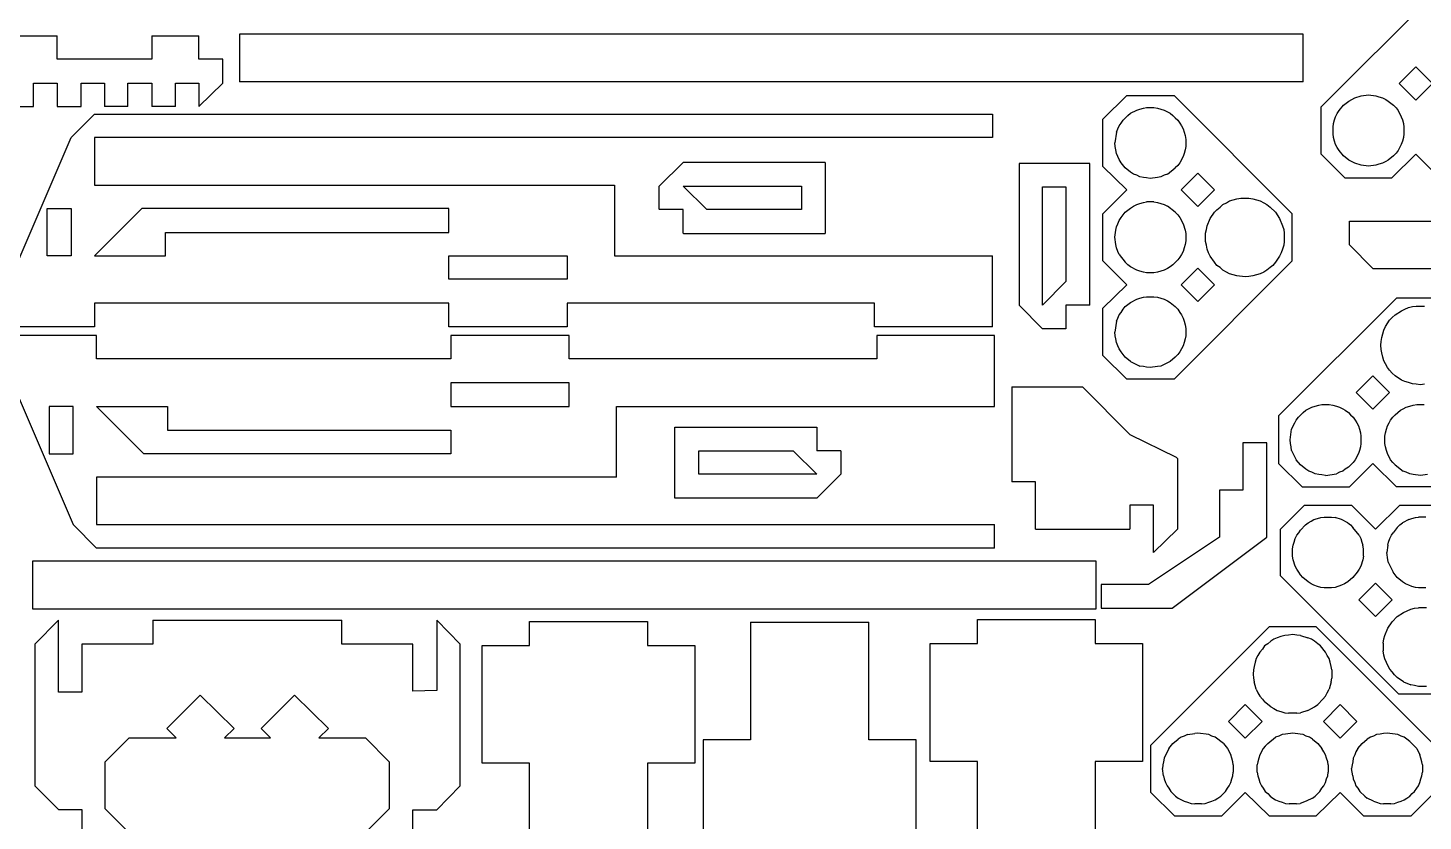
# Model space of a CAD drawing. Extents: x -4665 to 4665, y -2178 to 2178.
# Drawn here: x -3205 to -938, y -573 to 716 of the extents above; entities that cross this region are included whole.
import ezdxf

# ---------------------------------------------------------------- set-up
doc = ezdxf.new("R2010")
doc.units = 0
doc.header["$MEASUREMENT"] = 0
doc.layers.get('0').update_dxf_attribs({"linetype": 'CONTINUOUS'})

msp = doc.modelspace()

# ---------------------------------------------------------------- linework, layer by layer
for p, q in [((-911.9, 779.6), (-1104.1, 587.4)), ((-3310.9, 703), (-3157.6, 703)), ((-3157.6, 664.9), (-3157.6, 703)), ((-3003.5, 703), (-2927.3, 703)), ((-3003.5, 703), (-3003.5, 664.9)), ((-2927.3, 664.9), (-2927.3, 703)), ((-2861.3, 705.4), (-2861.3, 628.3)), ((-1133.3, 705.4), (-2861.3, 705.4)), ((-1133.3, 628.3), (-1133.3, 705.4)), ((-3003.5, 664.9), (-3157.6, 664.9)), ((-2888.4, 664.9), (-2927.3, 664.9)), ((-2888.4, 626), (-2888.4, 664.9)), ((-950, 652.6), (-977.1, 625.5)), ((-922.9, 625.5), (-950, 652.6)), ((-3195.7, 587.9), (-3195.7, 626)), ((-3195.7, 626), (-3157.6, 626)), ((-3157.6, 626), (-3157.6, 587.9)), ((-3118.7, 587.9), (-3118.7, 626)), ((-3118.7, 626), (-3080.6, 626)), ((-3080.6, 626), (-3080.6, 587.9)), ((-3042.5, 587.9), (-3042.5, 626)), ((-3042.5, 626), (-3003.5, 626)), ((-3003.5, 626), (-3003.5, 587.9)), ((-2965.4, 587.9), (-2965.4, 626)), ((-2965.4, 626), (-2927.3, 626)), ((-2927.3, 626), (-2927.3, 587.9)), ((-2927.3, 587.9), (-2888.4, 626)), ((-1133.3, 628.3), (-2861.3, 628.3)), ((-977.1, 625.5), (-950, 598.4)), ((-950, 598.4), (-922.9, 625.5)), ((-1458.6, 567.6), (-1419.6, 605.7)), ((-1419.6, 605.7), (-1342.6, 605.7)), ((-1342.6, 605.7), (-1151.2, 413.6)), ((-1074.5, 581.5), (-1067.7, 589.9)), ((-1067.7, 589.9), (-1059.2, 596.7)), ((-1059.2, 596.7), (-1049.1, 601.8)), ((-1049.1, 601.8), (-1038.9, 605.2)), ((-1038.9, 605.2), (-1027.1, 606.9)), ((-1027.1, 606.9), (-1015.2, 605.2)), ((-1015.2, 605.2), (-1010.1, 603.5)), ((-1010.1, 603.5), (-1004.2, 601.8)), ((-1004.2, 601.8), (-999.1, 599.2)), ((-999.1, 599.2), (-994.9, 596.7)), ((-994.9, 596.7), (-986.4, 589.9)), ((-986.4, 589.9), (-982.2, 585.7)), ((-3272.8, 587.9), (-3195.7, 587.9)), ((-3157.6, 587.9), (-3118.7, 587.9)), ((-3134.9, 537.5), (-3096.8, 575.6)), ((-3096.8, 575.6), (-1638, 575.6)), ((-3042.5, 587.9), (-3080.6, 587.9)), ((-2965.4, 587.9), (-3003.5, 587.9)), ((-1638, 575.6), (-1638, 537.5)), ((-1458.6, 490.6), (-1458.6, 567.6)), ((-1425.6, 566), (-1417.9, 573.6)), ((-1417.9, 573.6), (-1413.7, 577)), ((-1413.7, 577), (-1403.6, 582)), ((-1403.6, 582), (-1398.5, 583.7)), ((-1398.5, 583.7), (-1392.5, 585.4)), ((-1392.5, 585.4), (-1387.5, 586.3)), ((-1387.5, 586.3), (-1375.6, 586.3)), ((-1375.6, 586.3), (-1369.7, 585.4)), ((-1369.7, 585.4), (-1364.6, 583.7)), ((-1364.6, 583.7), (-1358.7, 582)), ((-1358.7, 582), (-1353.6, 579.5)), ((-1353.6, 579.5), (-1349.4, 577)), ((-1349.4, 577), (-1345.1, 573.6)), ((-1345.1, 573.6), (-1340.9, 569.3)), ((-1340.9, 569.3), (-1336.7, 566)), ((-1104.1, 510.3), (-1104.1, 587.4)), ((-1082.1, 566.2), (-1080.4, 571.3)), ((-1080.4, 571.3), (-1077.9, 576.4)), ((-1077.9, 576.4), (-1074.5, 581.5)), ((-982.2, 585.7), (-978.8, 581.5)), ((-978.8, 581.5), (-973.7, 571.3)), ((-973.7, 571.3), (-972, 566.2)), ((-1436.6, 546.5), (-1439.1, 528.7)), ((-1436.6, 546.5), (-1434, 551.6)), ((-1434, 551.6), (-1432.3, 556.6)), ((-1432.3, 556.6), (-1429, 560.9)), ((-1429, 560.9), (-1425.6, 566)), ((-1336.7, 566), (-1333.3, 560.9)), ((-1333.3, 560.9), (-1330.7, 556.6)), ((-1330.7, 556.6), (-1328.2, 551.6)), ((-1328.2, 551.6), (-1326.5, 546.5)), ((-1326.5, 546.5), (-1324.8, 540.6)), ((-1084.6, 554.4), (-1083.8, 560.3)), ((-1084.6, 543.4), (-1084.6, 554.4)), ((-1083.8, 560.3), (-1082.1, 566.2)), ((-972, 566.2), (-970.3, 560.3)), ((-970.3, 560.3), (-969.5, 554.4)), ((-969.5, 554.4), (-969.5, 543.4)), ((-3250, 268.2), (-3134.9, 537.5)), ((-3096.8, 537.5), (-3096.8, 460.4)), ((-1638, 537.5), (-3096.8, 537.5)), ((-1438.3, 522.8), (-1439.1, 528.7)), ((-1437.4, 517.7), (-1438.3, 522.8)), ((-1324.8, 540.6), (-1324, 534.6)), ((-1324, 522.8), (-1324.8, 517.7)), ((-1324, 534.6), (-1324, 522.8)), ((-1083.8, 537.4), (-1084.6, 543.4)), ((-1082.1, 531.5), (-1083.8, 537.4)), ((-1080.4, 526.4), (-1082.1, 531.5)), ((-1077.9, 521.3), (-1080.4, 526.4)), ((-1074.5, 516.3), (-1077.9, 521.3)), ((-973.7, 526.4), (-978.8, 516.3)), ((-972, 531.5), (-973.7, 526.4)), ((-970.3, 537.4), (-972, 531.5)), ((-969.5, 543.4), (-970.3, 537.4)), ((-1436.6, 511.8), (-1437.4, 517.7)), ((-1434, 506.7), (-1436.6, 511.8)), ((-1432.3, 501.6), (-1434, 506.7)), ((-1429, 496.5), (-1432.3, 501.6)), ((-1328.2, 506.7), (-1333.3, 496.5)), ((-1326.5, 511.8), (-1328.2, 506.7)), ((-1324.8, 517.7), (-1326.5, 511.8)), ((-1065.2, 472.2), (-1104.1, 510.3)), ((-1067.7, 507.8), (-1074.5, 516.3)), ((-1059.2, 501), (-1067.7, 507.8)), ((-1049.1, 495.9), (-1059.2, 501)), ((-994.9, 501), (-999.1, 498.5)), ((-986.4, 507.8), (-994.9, 501)), ((-950, 510.3), (-989, 472.2)), ((-982.2, 512), (-986.4, 507.8)), ((-978.8, 516.3), (-982.2, 512)), ((-911.9, 472.2), (-950, 510.3)), ((-2179.2, 458.7), (-2140.2, 496.8)), ((-1909.9, 496.8), (-2140.2, 496.8)), ((-1909.9, 496.8), (-1909.9, 381.7)), ((-1479.6, 495.3), (-1594.8, 495.3)), ((-1594.8, 495.3), (-1594.8, 265)), ((-1479.6, 265), (-1479.6, 495.3)), ((-1419.6, 452.5), (-1458.6, 490.6)), ((-1422.2, 488.1), (-1429, 496.5)), ((-1413.7, 481.3), (-1422.2, 488.1)), ((-1408.6, 477.9), (-1413.7, 481.3)), ((-1403.6, 476.2), (-1408.6, 477.9)), ((-1398.5, 473.7), (-1403.6, 476.2)), ((-1358.7, 476.2), (-1364.6, 473.7)), ((-1353.6, 477.9), (-1358.7, 476.2)), ((-1353.6, 477.9), (-1340.9, 488.1)), ((-1336.7, 492.3), (-1340.9, 488.1)), ((-1333.3, 496.5), (-1336.7, 492.3)), ((-1304.5, 479.6), (-1331.6, 452.5)), ((-1277.4, 452.5), (-1304.5, 479.6)), ((-1038.9, 492.6), (-1049.1, 495.9)), ((-1027.1, 490.9), (-1038.9, 492.6)), ((-1015.2, 492.6), (-1027.1, 490.9)), ((-1010.1, 494.3), (-1015.2, 492.6)), ((-1004.2, 495.9), (-1010.1, 494.3)), ((-999.1, 498.5), (-1004.2, 495.9)), ((-3096.8, 460.4), (-2251.8, 460.4)), ((-2251.8, 460.4), (-2251.8, 345.3)), ((-2179.2, 421), (-2179.2, 458.7)), ((-2102.1, 420.6), (-2140.2, 458.7)), ((-2140.2, 458.7), (-1948, 458.7)), ((-1948, 458.7), (-1948, 420.6)), ((-1556.7, 265), (-1556.7, 457.2)), ((-1556.7, 457.2), (-1518.6, 457.2)), ((-1518.6, 457.2), (-1518.6, 303.9)), ((-1392.5, 472.8), (-1398.5, 473.7)), ((-1387.5, 472), (-1392.5, 472.8)), ((-1381.5, 471.1), (-1387.5, 472)), ((-1369.7, 472.8), (-1381.5, 471.1)), ((-1364.6, 473.7), (-1369.7, 472.8)), ((-1065.2, 472.2), (-989, 472.2)), ((-1458.6, 413.6), (-1419.6, 452.5)), ((-1398.5, 430.5), (-1392.5, 432.2)), ((-1392.5, 432.2), (-1387.5, 433)), ((-1375.6, 433), (-1387.5, 433)), ((-1375.6, 433), (-1369.7, 432.2)), ((-1369.7, 432.2), (-1364.6, 430.5)), ((-1331.6, 452.5), (-1304.5, 425.4)), ((-1304.5, 425.4), (-1277.4, 452.5)), ((-1263.9, 428.8), (-1257.9, 431.3)), ((-1257.9, 431.3), (-1252.8, 434.7)), ((-1252.8, 434.7), (-1241, 438.1)), ((-1241, 438.1), (-1234.2, 439)), ((-1234.2, 439), (-1221.5, 439)), ((-1221.5, 439), (-1214.7, 438.1)), ((-1214.7, 438.1), (-1202.9, 434.7)), ((-1202.9, 434.7), (-1197, 431.3)), ((-1197, 431.3), (-1191.9, 428.8)), ((-3173.8, 345.3), (-3173.8, 422.3)), ((-3173.8, 422.3), (-3134.9, 422.3)), ((-3134.9, 422.3), (-3134.9, 345.3)), ((-3019.7, 422.3), (-3096.8, 345.3)), ((-2521, 422.3), (-3019.7, 422.3)), ((-2521, 383.4), (-2521, 422.3)), ((-2179.2, 421), (-2178.8, 420.6)), ((-2140.2, 420.6), (-2178.8, 420.6)), ((-2140.2, 382.2), (-2140.2, 420.6)), ((-1948, 420.6), (-2102.1, 420.6)), ((-1458.6, 337.4), (-1458.6, 413.6)), ((-1429, 407.6), (-1422.2, 416.1)), ((-1422.2, 416.1), (-1413.7, 422.9)), ((-1413.7, 422.9), (-1408.6, 426.3)), ((-1408.6, 426.3), (-1403.6, 428.8)), ((-1403.6, 428.8), (-1398.5, 430.5)), ((-1364.6, 430.5), (-1358.7, 428.8)), ((-1358.7, 428.8), (-1353.6, 426.3)), ((-1340.9, 416.1), (-1353.6, 426.3)), ((-1340.9, 416.1), (-1336.7, 411.9)), ((-1336.7, 411.9), (-1333.3, 407.6)), ((-1284.2, 405.9), (-1277.4, 416.1)), ((-1277.4, 416.1), (-1273.2, 420.3)), ((-1273.2, 420.3), (-1268.1, 424.6)), ((-1268.1, 424.6), (-1263.9, 428.8)), ((-1191.9, 428.8), (-1186.8, 424.6)), ((-1186.8, 424.6), (-1178.3, 416.1)), ((-1178.3, 416.1), (-1171.6, 405.9)), ((-1151.2, 337.4), (-1151.2, 413.6)), ((-1439.1, 375.5), (-1437.4, 387.3)), ((-1437.4, 387.3), (-1436.6, 392.4)), ((-1436.6, 392.4), (-1434, 397.5)), ((-1434, 397.5), (-1432.3, 402.5)), ((-1432.3, 402.5), (-1429, 407.6)), ((-1333.3, 407.6), (-1328.2, 397.5)), ((-1328.2, 397.5), (-1324.8, 387.3)), ((-1324.8, 387.3), (-1324, 381.4)), ((-1291.8, 382.2), (-1290.1, 388.2)), ((-1290.1, 388.2), (-1289.3, 394.1)), ((-1289.3, 394.1), (-1284.2, 405.9)), ((-1171.6, 405.9), (-1166.5, 394.1)), ((-1166.5, 394.1), (-1164.8, 388.2)), ((-1164.8, 388.2), (-1163.9, 382.2)), ((-1057.9, 401.5), (-904.6, 401.5)), ((-1057.9, 363.4), (-1057.9, 401.5)), ((-2981.6, 383.4), (-2521, 383.4)), ((-2981.6, 345.3), (-2981.6, 383.4)), ((-2140.2, 382.2), (-2139.7, 381.7)), ((-2139.7, 381.7), (-1909.9, 381.7)), ((-1437.4, 363.6), (-1439.1, 375.5)), ((-1436.6, 358.5), (-1437.4, 363.6)), ((-1324.8, 363.6), (-1326.5, 358.5)), ((-1324, 369.5), (-1324.8, 363.6)), ((-1324, 381.4), (-1324, 369.5)), ((-1291.8, 368.7), (-1291.8, 382.2)), ((-1290.1, 362.8), (-1291.8, 368.7)), ((-1289.3, 356), (-1290.1, 362.8)), ((-1164.8, 362.8), (-1166.5, 356)), ((-1163.9, 368.7), (-1164.8, 362.8)), ((-1163.9, 382.2), (-1163.9, 368.7)), ((-1019.8, 324.5), (-1057.9, 363.4)), ((-3134.9, 345.3), (-3173.8, 345.3)), ((-3096.8, 345.3), (-2981.6, 345.3)), ((-2521, 345.3), (-2328.8, 345.3)), ((-2521, 307.2), (-2521, 345.3)), ((-2328.8, 345.3), (-2328.8, 307.2)), ((-2251.8, 345.3), (-1638, 345.3)), ((-1638, 230.1), (-1638, 345.3)), ((-1434, 352.6), (-1436.6, 358.5)), ((-1432.3, 347.5), (-1434, 352.6)), ((-1432.3, 347.5), (-1422.2, 334.8)), ((-1333.3, 343.3), (-1336.7, 339)), ((-1330.7, 347.5), (-1333.3, 343.3)), ((-1328.2, 352.6), (-1330.7, 347.5)), ((-1326.5, 358.5), (-1328.2, 352.6)), ((-1286.7, 350.1), (-1289.3, 356)), ((-1284.2, 345), (-1286.7, 350.1)), ((-1277.4, 334.8), (-1284.2, 345)), ((-1171.6, 345), (-1178.3, 334.8)), ((-1169, 350.1), (-1171.6, 345)), ((-1166.5, 356), (-1169, 350.1)), ((-1419.6, 298.4), (-1458.6, 337.4)), ((-1417.9, 330.6), (-1422.2, 334.8)), ((-1413.7, 327.2), (-1417.9, 330.6)), ((-1403.6, 322.1), (-1413.7, 327.2)), ((-1398.5, 320.4), (-1403.6, 322.1)), ((-1392.5, 318.7), (-1398.5, 320.4)), ((-1387.5, 317.9), (-1392.5, 318.7)), ((-1375.6, 317.9), (-1387.5, 317.9)), ((-1369.7, 318.7), (-1375.6, 317.9)), ((-1364.6, 320.4), (-1369.7, 318.7)), ((-1358.7, 322.1), (-1364.6, 320.4)), ((-1353.6, 324.7), (-1358.7, 322.1)), ((-1349.4, 327.2), (-1353.6, 324.7)), ((-1345.1, 330.6), (-1349.4, 327.2)), ((-1336.7, 339), (-1345.1, 330.6)), ((-1151.2, 337.4), (-1342.6, 145.2)), ((-1304.5, 325.5), (-1331.6, 298.4)), ((-1277.4, 298.4), (-1304.5, 325.5)), ((-1273.2, 329.7), (-1277.4, 334.8)), ((-1268.1, 326.3), (-1273.2, 329.7)), ((-1263.9, 322.1), (-1268.1, 326.3)), ((-1257.9, 318.7), (-1263.9, 322.1)), ((-1252.8, 316.2), (-1257.9, 318.7)), ((-1197, 318.7), (-1202.9, 316.2)), ((-1191.9, 322.1), (-1197, 318.7)), ((-1186.8, 326.3), (-1191.9, 322.1)), ((-1182.6, 329.7), (-1186.8, 326.3)), ((-1178.3, 334.8), (-1182.6, 329.7)), ((-1019.8, 324.5), (-904.6, 324.5)), ((-2328.8, 307.2), (-2521, 307.2)), ((-1518.6, 303.9), (-1556.7, 265)), ((-1458.6, 260.3), (-1419.6, 298.4)), ((-1331.6, 298.4), (-1304.5, 271.3)), ((-1304.5, 271.3), (-1277.4, 298.4)), ((-1241, 312.8), (-1252.8, 316.2)), ((-1227.4, 311.1), (-1241, 312.8)), ((-1221.5, 312), (-1227.4, 311.1)), ((-1214.7, 312.8), (-1221.5, 312)), ((-1202.9, 316.2), (-1214.7, 312.8)), ((-1413.7, 269.6), (-1403.6, 274.7)), ((-1403.6, 274.7), (-1398.5, 276.4)), ((-1398.5, 276.4), (-1392.5, 278.1)), ((-1392.5, 278.1), (-1387.5, 278.9)), ((-1387.5, 278.9), (-1375.6, 278.9)), ((-1375.6, 278.9), (-1369.7, 278.1)), ((-1369.7, 278.1), (-1364.6, 276.4)), ((-1364.6, 276.4), (-1358.7, 274.7)), ((-1358.7, 274.7), (-1353.6, 272.2)), ((-1353.6, 272.2), (-1349.4, 269.6)), ((-1173, 85.1), (-981.7, 276.4)), ((-904.6, 276.4), (-981.7, 276.4)), ((-3096.8, 268.2), (-3096.8, 230.1)), ((-2521, 268.2), (-3096.8, 268.2)), ((-2521, 230.1), (-2521, 268.2)), ((-2328.8, 268.2), (-2328.8, 230.1)), ((-1829.3, 268.2), (-2328.8, 268.2)), ((-1829.3, 230.1), (-1829.3, 268.2)), ((-1556.7, 226.9), (-1594.8, 265)), ((-1479.6, 265), (-1518.6, 265)), ((-1518.6, 265), (-1518.6, 226.9)), ((-1458.6, 183.3), (-1458.6, 260.3)), ((-1432.3, 249.3), (-1429, 253.5)), ((-1429, 253.5), (-1425.6, 258.6)), ((-1425.6, 258.6), (-1422.2, 262.8)), ((-1422.2, 262.8), (-1413.7, 269.6)), ((-1349.4, 269.6), (-1340.9, 262.8)), ((-1340.9, 262.8), (-1336.7, 258.6)), ((-1336.7, 258.6), (-1333.3, 253.5)), ((-1333.3, 253.5), (-1330.7, 249.3)), ((-983.4, 249.3), (-973.2, 256.1)), ((-973.2, 256.1), (-968.1, 258.6)), ((-968.1, 258.6), (-962.2, 261.2)), ((-962.2, 261.2), (-955.4, 262.9)), ((-955.4, 262.9), (-949.5, 263.7)), ((-949.5, 263.7), (-936, 263.7)), ((-3096.8, 230.1), (-3250, 230.1)), ((-2328.8, 230.1), (-2521, 230.1)), ((-1638, 230.1), (-1829.3, 230.1)), ((-1518.6, 226.9), (-1556.7, 226.9)), ((-1436.6, 239.1), (-1439.1, 221.4)), ((-1436.6, 239.1), (-1434, 244.2)), ((-1434, 244.2), (-1432.3, 249.3)), ((-1330.7, 249.3), (-1328.2, 244.2)), ((-1328.2, 244.2), (-1326.5, 239.1)), ((-1326.5, 239.1), (-1324.8, 233.2)), ((-1324.8, 233.2), (-1324, 227.3)), ((-1324, 227.3), (-1324, 215.4)), ((-1002, 224.8), (-999.5, 230.7)), ((-999.5, 230.7), (-992.7, 240.9)), ((-992.7, 240.9), (-988.5, 245.1)), ((-988.5, 245.1), (-983.4, 249.3)), ((-3093.5, 216), (-3246.8, 216)), ((-3093.5, 177.9), (-3093.5, 216)), ((-2517.8, 216), (-2517.8, 177.9)), ((-2325.6, 216), (-2517.8, 216)), ((-2325.6, 177.9), (-2325.6, 216)), ((-1826, 216), (-1826, 177.9)), ((-1634.7, 216), (-1826, 216)), ((-1634.7, 100.8), (-1634.7, 216)), ((-1438.3, 215.4), (-1439.1, 221.4)), ((-1437.4, 210.4), (-1438.3, 215.4)), ((-1436.6, 204.4), (-1437.4, 210.4)), ((-1434, 199.3), (-1436.6, 204.4)), ((-1326.5, 204.4), (-1328.2, 199.3)), ((-1324.8, 210.4), (-1326.5, 204.4)), ((-1324, 215.4), (-1324.8, 210.4)), ((-1007.1, 200.2), (-1006.2, 206.1)), ((-1006.2, 206.1), (-1005.4, 212.9)), ((-1005.4, 212.9), (-1002, 224.8)), ((-1419.6, 145.2), (-1458.6, 183.3)), ((-1432.3, 194.3), (-1434, 199.3)), ((-1429, 189.2), (-1432.3, 194.3)), ((-1422.2, 180.7), (-1429, 189.2)), ((-1336.7, 185), (-1340.9, 180.7)), ((-1333.3, 189.2), (-1336.7, 185)), ((-1328.2, 199.3), (-1333.3, 189.2)), ((-1006.2, 193.4), (-1007.1, 200.2)), ((-1005.4, 187.5), (-1006.2, 193.4)), ((-1003.7, 180.7), (-1005.4, 187.5)), ((-3246.8, 177.9), (-3131.6, -91.4)), ((-2517.8, 177.9), (-3093.5, 177.9)), ((-1826, 177.9), (-2325.6, 177.9)), ((-1413.7, 173.9), (-1422.2, 180.7)), ((-1413.7, 173.9), (-1398.5, 166.3)), ((-1392.5, 165.5), (-1398.5, 166.3)), ((-1387.5, 164.6), (-1392.5, 165.5)), ((-1381.5, 163.8), (-1387.5, 164.6)), ((-1369.7, 165.5), (-1381.5, 163.8)), ((-1364.6, 166.3), (-1369.7, 165.5)), ((-1358.7, 168.9), (-1364.6, 166.3)), ((-1353.6, 171.4), (-1358.7, 168.9)), ((-1349.4, 173.9), (-1353.6, 171.4)), ((-1340.9, 180.7), (-1349.4, 173.9)), ((-1002, 174.8), (-1003.7, 180.7)), ((-999.5, 169.7), (-1002, 174.8)), ((-996.1, 163.8), (-999.5, 169.7)), ((-992.7, 159.6), (-996.1, 163.8)), ((-988.5, 154.5), (-992.7, 159.6)), ((-2325.6, 138.9), (-2517.8, 138.9)), ((-2517.8, 138.9), (-2517.8, 100.8)), ((-2325.6, 100.8), (-2325.6, 138.9)), ((-1342.6, 145.2), (-1419.6, 145.2)), ((-1019.8, 150.3), (-1046.9, 123.2)), ((-992.7, 123.2), (-1019.8, 150.3)), ((-983.4, 150.3), (-988.5, 154.5)), ((-973.2, 143.5), (-983.4, 150.3)), ((-968.1, 141), (-973.2, 143.5)), ((-962.2, 139.3), (-968.1, 141)), ((-955.4, 137.6), (-962.2, 139.3)), ((-949.5, 136.7), (-955.4, 137.6)), ((-942.7, 135.9), (-949.5, 136.7)), ((-936, 136.7), (-942.7, 135.9)), ((-1606.7, 132.3), (-1491.6, 132.3)), ((-1606.7, 132.3), (-1606.7, -21.8)), ((-1491.6, 132.3), (-1414.6, 55.3)), ((-1046.9, 123.2), (-1019.8, 96.1)), ((-1019.8, 96.1), (-992.7, 123.2)), ((-3131.6, 100.8), (-3170.6, 100.8)), ((-3170.6, 100.8), (-3170.6, 23.8)), ((-3131.6, 23.8), (-3131.6, 100.8)), ((-3016.5, 23.8), (-3093.5, 100.8)), ((-3093.5, 100.8), (-2978.4, 100.8)), ((-2978.4, 100.8), (-2978.4, 61.9)), ((-2517.8, 100.8), (-2325.6, 100.8)), ((-2248.5, -14.3), (-2248.5, 100.8)), ((-2248.5, 100.8), (-1634.7, 100.8)), ((-1140.9, 83.4), (-1133.2, 91)), ((-1133.2, 91), (-1129, 94.4)), ((-1129, 94.4), (-1118.9, 99.5)), ((-1118.9, 99.5), (-1113.8, 101.2)), ((-1113.8, 101.2), (-1107.8, 102.9)), ((-1107.8, 102.9), (-1102.8, 103.7)), ((-1102.8, 103.7), (-1090.9, 103.7)), ((-1090.9, 103.7), (-1085, 102.9)), ((-1085, 102.9), (-1079.1, 101.2)), ((-1079.1, 101.2), (-1074, 99.5)), ((-1074, 99.5), (-1068.9, 96.9)), ((-1068.9, 96.9), (-1064.7, 94.4)), ((-1064.7, 94.4), (-1059.6, 91)), ((-1059.6, 91), (-1056.2, 86.8)), ((-983.4, 86.8), (-979.2, 91)), ((-979.2, 91), (-974.9, 94.4)), ((-974.9, 94.4), (-970.7, 96.9)), ((-970.7, 96.9), (-965.6, 99.5)), ((-965.6, 99.5), (-959.7, 101.2)), ((-959.7, 101.2), (-954.6, 102.9)), ((-954.6, 102.9), (-948.7, 103.7)), ((-948.7, 103.7), (-936.8, 103.7)), ((-1173, 85.1), (-1173, 8)), ((-1151.9, 63.9), (-1146.8, 74.1)), ((-1146.8, 74.1), (-1144.3, 78.3)), ((-1144.3, 78.3), (-1140.9, 83.4)), ((-1056.2, 86.8), (-1052, 83.4)), ((-1052, 83.4), (-1048.6, 78.3)), ((-1048.6, 78.3), (-1046, 74.1)), ((-1046, 74.1), (-1043.5, 69)), ((-1043.5, 69), (-1041.8, 63.9)), ((-997.8, 63.9), (-996.1, 69)), ((-996.1, 69), (-993.5, 74.1)), ((-993.5, 74.1), (-991, 78.3)), ((-991, 78.3), (-987.6, 83.4)), ((-987.6, 83.4), (-983.4, 86.8)), ((-2978.4, 61.9), (-2517.8, 61.9)), ((-2517.8, 61.9), (-2517.8, 23.8)), ((-2153.7, -48.5), (-2153.7, 66.7)), ((-2153.7, 66.7), (-1923.4, 66.7)), ((-1923.4, 66.7), (-1923.4, 28.6)), ((-1414.6, 55.3), (-1339.2, 18)), ((-1154.4, 46.1), (-1151.9, 63.9)), ((-1153.6, 40.2), (-1154.4, 46.1)), ((-1041.8, 63.9), (-1040.1, 58)), ((-1040.1, 58), (-1039.3, 52.1)), ((-1039.3, 52.1), (-1039.3, 40.2)), ((-1000.3, 52.1), (-999.5, 58)), ((-1000.3, 40.2), (-1000.3, 52.1)), ((-999.5, 58), (-997.8, 63.9)), ((-3170.6, 23.8), (-3131.6, 23.8)), ((-2517.8, 23.8), (-3016.5, 23.8)), ((-2114.8, -9.5), (-2114.8, 28.6)), ((-2114.8, 28.6), (-1961.5, 28.6)), ((-1961.5, 28.6), (-1923.4, -9.5)), ((-1884.5, 28.6), (-1923.4, 28.6)), ((-1884.5, 28.6), (-1884.5, -9.5)), ((-1192.1, 41.5), (-1231.1, 41.5)), ((-1231.1, 41.5), (-1231.1, -35.6)), ((-1192.1, -111.8), (-1192.1, 41.5)), ((-1152.7, 35.1), (-1153.6, 40.2)), ((-1151.9, 29.2), (-1152.7, 35.1)), ((-1151.9, 29.2), (-1144.3, 14)), ((-1043.5, 24.1), (-1048.6, 14)), ((-1041.8, 29.2), (-1043.5, 24.1)), ((-1040.1, 35.1), (-1041.8, 29.2)), ((-1039.3, 40.2), (-1040.1, 35.1)), ((-999.5, 35.1), (-1000.3, 40.2)), ((-997.8, 29.2), (-999.5, 35.1)), ((-996.1, 24.1), (-997.8, 29.2)), ((-991, 14), (-996.1, 24.1)), ((-1337.5, 16.3), (-1339.2, 18)), ((-1337.5, 16.3), (-1337.5, -98.8)), ((-1134.9, -30.1), (-1173, 8)), ((-1137.5, 5.5), (-1144.3, 14)), ((-1129, -1.3), (-1137.5, 5.5)), ((-1059.6, 2.1), (-1064.7, -1.3)), ((-1052, 9.7), (-1059.6, 2.1)), ((-1019.8, 8), (-1057.9, -30.1)), ((-1048.6, 14), (-1052, 9.7)), ((-981.7, -30.1), (-1019.8, 8)), ((-987.6, 9.7), (-991, 14)), ((-983.4, 5.5), (-987.6, 9.7)), ((-983.4, 5.5), (-970.7, -4.7)), ((-3093.5, -14.3), (-3093.5, -91.4)), ((-2248.5, -14.3), (-3093.5, -14.3)), ((-1923.4, -9.5), (-2114.8, -9.5)), ((-1884.5, -9.5), (-1923.4, -48.5)), ((-1567.8, -21.8), (-1606.7, -21.8)), ((-1567.8, -98.8), (-1567.8, -21.8)), ((-1123.9, -4.7), (-1129, -1.3)), ((-1118.9, -6.4), (-1123.9, -4.7)), ((-1113.8, -8.9), (-1118.9, -6.4)), ((-1107.8, -9.8), (-1113.8, -8.9)), ((-1102.8, -10.6), (-1107.8, -9.8)), ((-1096.8, -11.4), (-1102.8, -10.6)), ((-1096.8, -11.4), (-1079.1, -8.9)), ((-1074, -6.4), (-1079.1, -8.9)), ((-1068.9, -4.7), (-1074, -6.4)), ((-1064.7, -1.3), (-1068.9, -4.7)), ((-965.6, -6.4), (-970.7, -4.7)), ((-959.7, -8.9), (-965.6, -6.4)), ((-954.6, -9.8), (-959.7, -8.9)), ((-942.7, -11.4), (-954.6, -9.8)), ((-930.9, -9.8), (-942.7, -11.4)), ((-1231.1, -35.6), (-1269.2, -35.6)), ((-1269.2, -35.6), (-1269.2, -111.8)), ((-1134.9, -30.1), (-1057.9, -30.1)), ((-904.6, -30.1), (-981.7, -30.1)), ((-1923.4, -48.5), (-2153.7, -48.5)), ((-1414.6, -59.9), (-1414.6, -98.8)), ((-1376.5, -59.9), (-1414.6, -59.9)), ((-1376.5, -136.9), (-1376.5, -59.9)), ((-1169.9, -98.6), (-1130.9, -59.6)), ((-1130.9, -59.6), (-1054.7, -59.6)), ((-1015.8, -98.6), (-1054.7, -59.6)), ((-976.2, -59.6), (-1015.8, -98.6)), ((-976.2, -59.6), (-901.5, -59.6)), ((-1129.3, -91.8), (-1125, -88.4)), ((-1125, -88.4), (-1119.9, -85.9)), ((-1119.9, -85.9), (-1115.7, -83.3)), ((-1115.7, -83.3), (-1109.8, -81.6)), ((-1109.8, -81.6), (-1104.7, -80)), ((-1104.7, -80), (-1098.8, -79.1)), ((-1098.8, -79.1), (-1086.9, -79.1)), ((-1086.9, -79.1), (-1081, -80)), ((-1070.8, -83.3), (-1081, -80)), ((-1060.7, -88.4), (-1070.8, -83.3)), ((-1060.7, -88.4), (-1056.4, -91.8)), ((-976, -91.8), (-971.8, -88.4)), ((-961.6, -83.3), (-971.8, -88.4)), ((-961.6, -83.3), (-956.5, -81.6)), ((-956.5, -81.6), (-950.6, -80)), ((-950.6, -80), (-945.5, -79.1)), ((-933.7, -79.1), (-945.5, -79.1)), ((-3131.6, -91.4), (-3093.5, -129.5)), ((-3093.5, -91.4), (-1634.7, -91.4)), ((-1634.7, -129.5), (-1634.7, -91.4)), ((-1567.8, -98.8), (-1414.6, -98.8)), ((-1269.2, -111.8), (-1384.3, -188.8)), ((-1337.5, -98.8), (-1376.5, -136.9)), ((-1346.2, -226.9), (-1192.1, -111.8)), ((-1169.9, -174.8), (-1169.9, -98.6)), ((-1146.2, -113.8), (-1143.6, -108.7)), ((-1143.6, -108.7), (-1140.3, -104.5)), ((-1140.3, -104.5), (-1137.7, -100.3)), ((-1129.3, -91.8), (-1137.7, -100.3)), ((-1056.4, -91.8), (-1052.2, -96)), ((-1042, -108.7), (-1052.2, -96)), ((-1042, -108.7), (-1039.5, -113.8)), ((-992.1, -113.8), (-989.6, -108.7)), ((-989.6, -108.7), (-987, -104.5)), ((-980.2, -96), (-987, -104.5)), ((-980.2, -96), (-976, -91.8)), ((-1634.7, -129.5), (-3093.5, -129.5)), ((-1150.4, -130.8), (-1149.6, -124.8)), ((-1150.4, -142.6), (-1150.4, -130.8)), ((-1149.6, -124.8), (-1147.9, -119.7)), ((-1147.9, -119.7), (-1146.2, -113.8)), ((-1039.5, -113.8), (-1037.8, -119.7)), ((-1037.8, -119.7), (-1036.1, -124.8)), ((-1035.3, -130.8), (-1036.1, -124.8)), ((-1035.3, -142.6), (-1035.3, -130.8)), ((-995.5, -124.8), (-997.2, -136.7)), ((-995.5, -124.8), (-994.6, -119.7)), ((-994.6, -119.7), (-992.1, -113.8)), ((-3197.7, -151), (-3197.7, -228)), ((-1469.7, -151), (-3197.7, -151)), ((-1469.7, -228), (-1469.7, -151)), ((-1149.6, -148.5), (-1150.4, -142.6)), ((-1146.2, -158.7), (-1149.6, -148.5)), ((-1036.1, -148.5), (-1039.5, -158.7)), ((-1035.3, -142.6), (-1036.1, -148.5)), ((-995.5, -148.5), (-997.2, -136.7)), ((-994.6, -153.6), (-995.5, -148.5)), ((-994.6, -153.6), (-987, -168.9)), ((-977.7, -367), (-1169.9, -174.8)), ((-1143.6, -163.8), (-1146.2, -158.7)), ((-1140.3, -168.9), (-1143.6, -163.8)), ((-1137.7, -173.1), (-1140.3, -168.9)), ((-1133.5, -177.3), (-1137.7, -173.1)), ((-1125, -184.1), (-1133.5, -177.3)), ((-1052.2, -177.3), (-1060.7, -184.1)), ((-1045.4, -168.9), (-1052.2, -177.3)), ((-1042, -163.8), (-1045.4, -168.9)), ((-1039.5, -158.7), (-1042, -163.8)), ((-980.2, -177.3), (-987, -168.9)), ((-971.8, -184.1), (-980.2, -177.3)), ((-1384.3, -188.8), (-1461.4, -188.8)), ((-1461.4, -188.8), (-1461.4, -226.9)), ((-1119.9, -187.5), (-1125, -184.1)), ((-1115.7, -190), (-1119.9, -187.5)), ((-1109.8, -191.7), (-1115.7, -190)), ((-1104.7, -193.4), (-1109.8, -191.7)), ((-1098.8, -194.3), (-1104.7, -193.4)), ((-1086.9, -194.3), (-1098.8, -194.3)), ((-1081, -193.4), (-1086.9, -194.3)), ((-1070.8, -190), (-1081, -193.4)), ((-1065.8, -187.5), (-1070.8, -190)), ((-1060.7, -184.1), (-1065.8, -187.5)), ((-1015.8, -186.6), (-1042.9, -213.7)), ((-988.7, -213.7), (-1015.8, -186.6)), ((-966.7, -187.5), (-971.8, -184.1)), ((-961.6, -190), (-966.7, -187.5)), ((-956.5, -191.7), (-961.6, -190)), ((-950.6, -193.4), (-956.5, -191.7)), ((-945.5, -194.3), (-950.6, -193.4)), ((-933.7, -194.3), (-945.5, -194.3)), ((-1042.9, -213.7), (-1015.8, -240.8)), ((-1015.8, -240.8), (-988.7, -213.7)), ((-952.3, -227.3), (-945.5, -226.4)), ((-932.8, -226.4), (-945.5, -226.4)), ((-3197.7, -228), (-1469.7, -228)), ((-3155.4, -246.8), (-3193.5, -285.7)), ((-3155.4, -363.6), (-3155.4, -246.8)), ((-3002.2, -246.8), (-3002.2, -285.7)), ((-3002.2, -246.8), (-2694.8, -246.8)), ((-2694.8, -285.7), (-2694.8, -246.8)), ((-2502.6, -285.7), (-2540.7, -246.8)), ((-2540.7, -246.8), (-2540.7, -361.1)), ((-2389.9, -287.7), (-2389.9, -248.7)), ((-2389.9, -248.7), (-2198.5, -248.7)), ((-2198.5, -248.7), (-2198.5, -287.7)), ((-1662.3, -284.7), (-1662.3, -245.8)), ((-1662.3, -245.8), (-1470.9, -245.8)), ((-1470.9, -245.8), (-1470.9, -284.7)), ((-1461.4, -226.9), (-1346.2, -226.9)), ((-995.5, -259.4), (-988.7, -249.3)), ((-980.2, -240.8), (-988.7, -249.3)), ((-980.2, -240.8), (-970.1, -234)), ((-970.1, -234), (-958.2, -229)), ((-958.2, -229), (-952.3, -227.3)), ((-2030.9, -249.7), (-1838.7, -249.7)), ((-2030.9, -249.7), (-2030.9, -441)), ((-1838.7, -441), (-1838.7, -249.7)), ((-1188.2, -257.3), (-1380.4, -449.5)), ((-1112, -257.3), (-1188.2, -257.3)), ((-1162.8, -271.7), (-1169.5, -273.4)), ((-1156.8, -270.9), (-1162.8, -271.7)), ((-1150.1, -270), (-1156.8, -270.9)), ((-1143.3, -270.9), (-1150.1, -270)), ((-1137.4, -271.7), (-1143.3, -270.9)), ((-1137.4, -271.7), (-1125.5, -275.1)), ((-919.8, -449.5), (-1112, -257.3)), ((-1002.3, -277.2), (-1000.6, -271.3)), ((-1000.6, -271.3), (-995.5, -259.4)), ((-3193.5, -285.7), (-3193.5, -516)), ((-3002.2, -285.7), (-3117.3, -285.7)), ((-3117.3, -285.7), (-3117.3, -363.6)), ((-2579.7, -285.7), (-2694.8, -285.7)), ((-2579.7, -361.9), (-2579.7, -285.7)), ((-2502.6, -516), (-2502.6, -285.7)), ((-2466.9, -287.7), (-2389.9, -287.7)), ((-2466.9, -479), (-2466.9, -287.7)), ((-2198.5, -287.7), (-2121.5, -287.7)), ((-2121.5, -287.7), (-2121.5, -479)), ((-1739.3, -284.7), (-1662.3, -284.7)), ((-1739.3, -476.1), (-1739.3, -284.7)), ((-1470.9, -284.7), (-1393.9, -284.7)), ((-1393.9, -284.7), (-1393.9, -476.1)), ((-1199.2, -293.7), (-1203.4, -298.8)), ((-1195.8, -288.6), (-1199.2, -293.7)), ((-1190.7, -285.3), (-1195.8, -288.6)), ((-1185.6, -281), (-1190.7, -285.3)), ((-1180.6, -277.6), (-1185.6, -281)), ((-1175.5, -275.1), (-1180.6, -277.6)), ((-1169.5, -273.4), (-1175.5, -275.1)), ((-1119.6, -277.6), (-1125.5, -275.1)), ((-1114.5, -281), (-1119.6, -277.6)), ((-1109.4, -285.3), (-1114.5, -281)), ((-1105.2, -288.6), (-1109.4, -285.3)), ((-1096.7, -298.8), (-1105.2, -288.6)), ((-1003.1, -284), (-1002.3, -277.2)), ((-1003.1, -284), (-1003.1, -296.7)), ((-1211, -314.9), (-1212.7, -321.7)), ((-1209.3, -309), (-1211, -314.9)), ((-1206.8, -303.9), (-1209.3, -309)), ((-1203.4, -298.8), (-1206.8, -303.9)), ((-1094.2, -303.9), (-1096.7, -298.8)), ((-1090.8, -309), (-1094.2, -303.9)), ((-1089.1, -314.9), (-1090.8, -309)), ((-1087.4, -321.7), (-1089.1, -314.9)), ((-1002.3, -303.5), (-1003.1, -296.7)), ((-1000.6, -309.4), (-1002.3, -303.5)), ((-998, -315.3), (-1000.6, -309.4)), ((-995.5, -320.4), (-998, -315.3)), ((-1213.6, -327.6), (-1214.4, -334.4)), ((-1214.4, -334.4), (-1213.6, -341.1)), ((-1212.7, -321.7), (-1213.6, -327.6)), ((-1086.6, -327.6), (-1087.4, -321.7)), ((-1086.6, -327.6), (-1086.6, -341.1)), ((-992.1, -326.3), (-995.5, -320.4)), ((-988.7, -330.6), (-992.1, -326.3)), ((-984.5, -335.6), (-988.7, -330.6)), ((-980.2, -339.9), (-984.5, -335.6)), ((-970.1, -346.7), (-980.2, -339.9)), ((-2540.7, -361.1), (-2579.7, -361.9)), ((-1213.6, -341.1), (-1212.7, -347.1)), ((-1209.3, -358.9), (-1212.7, -347.1)), ((-1209.3, -358.9), (-1206.8, -364.8)), ((-1094.2, -364.8), (-1090.8, -358.9)), ((-1087.4, -347.1), (-1090.8, -358.9)), ((-1087.4, -347.1), (-1086.6, -341.1)), ((-970.1, -346.7), (-958.2, -351.7)), ((-952.3, -352.6), (-958.2, -351.7)), ((-945.5, -354.3), (-952.3, -352.6)), ((-932.8, -354.3), (-945.5, -354.3)), ((-3117.3, -363.6), (-3155.4, -363.6)), ((-2979.3, -422.9), (-2925.1, -368.7)), ((-2925.1, -368.7), (-2870.1, -422.9)), ((-2826, -422.9), (-2771.9, -368.7)), ((-2771.9, -368.7), (-2716.8, -422.9)), ((-1254.2, -411.4), (-1227.1, -383.5)), ((-1227.1, -383.5), (-1200, -411.4)), ((-1206.8, -364.8), (-1203.4, -369.9)), ((-1203.4, -369.9), (-1199.2, -375)), ((-1199.2, -375), (-1195.8, -379.2)), ((-1185.6, -387.7), (-1195.8, -379.2)), ((-1114.5, -387.7), (-1109.4, -383.5)), ((-1101, -375), (-1109.4, -383.5)), ((-1101, -375), (-1096.7, -369.9)), ((-1100.1, -411.4), (-1073, -383.5)), ((-1096.7, -369.9), (-1094.2, -364.8)), ((-1073, -383.5), (-1045.9, -411.4)), ((-900.7, -367), (-977.7, -367)), ((-1185.6, -387.7), (-1180.6, -390.2)), ((-1180.6, -390.2), (-1175.5, -393.6)), ((-1175.5, -393.6), (-1169.5, -395.3)), ((-1169.5, -395.3), (-1162.8, -397)), ((-1162.8, -397), (-1156.8, -397.9)), ((-1143.3, -397.9), (-1156.8, -397.9)), ((-1143.3, -397.9), (-1137.4, -397)), ((-1125.5, -393.6), (-1137.4, -397)), ((-1125.5, -393.6), (-1119.6, -390.2)), ((-1119.6, -390.2), (-1114.5, -387.7)), ((-2964.1, -438.1), (-2979.3, -422.9)), ((-2870.1, -422.9), (-2885.6, -438.1)), ((-2810.8, -438.1), (-2826, -422.9)), ((-2716.8, -422.9), (-2732.3, -438.1)), ((-1304.2, -430), (-1309.2, -430.9)), ((-1286.4, -432.6), (-1304.2, -430)), ((-1227.1, -438.5), (-1254.2, -411.4)), ((-1200, -411.4), (-1227.1, -438.5)), ((-1150.1, -430), (-1161.9, -431.7)), ((-1138.2, -431.7), (-1150.1, -430)), ((-1073, -438.5), (-1100.1, -411.4)), ((-1045.9, -411.4), (-1073, -438.5)), ((-996.8, -430), (-1002.8, -430.9)), ((-979.1, -432.6), (-996.8, -430)), ((-3079.2, -477.1), (-3040.3, -438.1)), ((-3040.3, -438.1), (-2964.1, -438.1)), ((-2885.6, -438.1), (-2810.8, -438.1)), ((-2732.3, -438.1), (-2656.7, -438.1)), ((-2656.7, -438.1), (-2617.8, -477.1)), ((-2107.9, -441), (-2107.9, -633.2)), ((-2030.9, -441), (-2107.9, -441)), ((-1761.6, -441), (-1838.7, -441)), ((-1761.6, -633.2), (-1761.6, -441)), ((-1380.4, -526.6), (-1380.4, -449.5)), ((-1351.6, -455.4), (-1344.8, -447)), ((-1344.8, -447), (-1336.3, -440.2)), ((-1331.3, -436.8), (-1336.3, -440.2)), ((-1326.2, -435.1), (-1331.3, -436.8)), ((-1321.1, -432.6), (-1326.2, -435.1)), ((-1321.1, -432.6), (-1309.2, -430.9)), ((-1281.3, -435.1), (-1286.4, -432.6)), ((-1276.2, -436.8), (-1281.3, -435.1)), ((-1272, -440.2), (-1276.2, -436.8)), ((-1266.9, -443.6), (-1272, -440.2)), ((-1262.7, -447), (-1266.9, -443.6)), ((-1262.7, -447), (-1255.9, -455.4)), ((-1194.9, -451.2), (-1198.3, -455.4)), ((-1190.7, -447), (-1194.9, -451.2)), ((-1190.7, -447), (-1178, -436.8)), ((-1172.9, -435.1), (-1178, -436.8)), ((-1167, -432.6), (-1172.9, -435.1)), ((-1161.9, -431.7), (-1167, -432.6)), ((-1133.1, -432.6), (-1138.2, -431.7)), ((-1128.1, -435.1), (-1133.1, -432.6)), ((-1123, -436.8), (-1128.1, -435.1)), ((-1117.9, -440.2), (-1123, -436.8)), ((-1117.9, -440.2), (-1109.4, -447)), ((-1109.4, -447), (-1102.7, -455.4)), ((-1044.3, -455.4), (-1037.5, -447)), ((-1037.5, -447), (-1029, -440.2)), ((-1023.9, -436.8), (-1029, -440.2)), ((-1018.9, -435.1), (-1023.9, -436.8)), ((-1013.8, -432.6), (-1018.9, -435.1)), ((-1007.8, -431.7), (-1013.8, -432.6)), ((-1002.8, -430.9), (-1007.8, -431.7)), ((-974, -435.1), (-979.1, -432.6)), ((-968.9, -436.8), (-974, -435.1)), ((-964.7, -440.2), (-968.9, -436.8)), ((-959.6, -443.6), (-964.7, -440.2)), ((-959.6, -443.6), (-952, -451.2)), ((-948.6, -455.4), (-952, -451.2)), ((-1359.2, -470.7), (-1360, -476.6)), ((-1351.6, -455.4), (-1359.2, -470.7)), ((-1255.9, -455.4), (-1250.8, -465.6)), ((-1249.1, -470.7), (-1250.8, -465.6)), ((-1247.4, -476.6), (-1249.1, -470.7)), ((-1205.1, -470.7), (-1206.8, -476.6)), ((-1203.4, -465.6), (-1205.1, -470.7)), ((-1198.3, -455.4), (-1203.4, -465.6)), ((-1099.3, -460.5), (-1102.7, -455.4)), ((-1096.7, -465.6), (-1099.3, -460.5)), ((-1095, -470.7), (-1096.7, -465.6)), ((-1093.3, -476.6), (-1095, -470.7)), ((-1051.9, -470.7), (-1052.7, -476.6)), ((-1049.3, -465.6), (-1051.9, -470.7)), ((-1047.6, -460.5), (-1049.3, -465.6)), ((-1044.3, -455.4), (-1047.6, -460.5)), ((-948.6, -455.4), (-943.5, -465.6)), ((-941.8, -470.7), (-943.5, -465.6)), ((-940.1, -476.6), (-941.8, -470.7)), ((-3079.2, -553.3), (-3079.2, -477.1)), ((-2617.8, -477.1), (-2617.8, -553.3)), ((-2389.9, -479), (-2466.9, -479)), ((-2389.9, -671.2), (-2389.9, -479)), ((-2198.5, -479), (-2198.5, -671.2)), ((-2121.5, -479), (-2198.5, -479)), ((-1662.3, -476.1), (-1739.3, -476.1)), ((-1662.3, -668.3), (-1662.3, -476.1)), ((-1393.9, -476.1), (-1470.9, -476.1)), ((-1470.9, -476.1), (-1470.9, -668.3)), ((-1360.9, -481.7), (-1361.7, -487.6)), ((-1360, -499.5), (-1361.7, -487.6)), ((-1360, -476.6), (-1360.9, -481.7)), ((-1246.6, -481.7), (-1247.4, -476.6)), ((-1247.4, -499.5), (-1246.6, -493.5)), ((-1246.6, -481.7), (-1246.6, -493.5)), ((-1206.8, -476.6), (-1207.6, -481.7)), ((-1207.6, -493.5), (-1207.6, -481.7)), ((-1207.6, -493.5), (-1206.8, -499.5)), ((-1092.5, -481.7), (-1093.3, -476.6)), ((-1093.3, -499.5), (-1092.5, -493.5)), ((-1092.5, -481.7), (-1092.5, -493.5)), ((-1053.6, -481.7), (-1054.4, -487.6)), ((-1052.7, -499.5), (-1054.4, -487.6)), ((-1052.7, -476.6), (-1053.6, -481.7)), ((-939.3, -481.7), (-940.1, -476.6)), ((-940.1, -499.5), (-939.3, -493.5)), ((-939.3, -481.7), (-939.3, -493.5)), ((-3193.5, -516), (-3155.4, -554.1)), ((-2540.7, -555), (-2502.6, -516)), ((-1360, -499.5), (-1359.2, -504.5)), ((-1359.2, -504.5), (-1356.7, -510.5)), ((-1356.7, -510.5), (-1354.1, -515.6)), ((-1354.1, -515.6), (-1351.6, -519.8)), ((-1351.6, -519.8), (-1348.2, -524.9)), ((-1259.3, -524.9), (-1255.9, -519.8)), ((-1255.9, -519.8), (-1253.4, -515.6)), ((-1253.4, -515.6), (-1250.8, -510.5)), ((-1250.8, -510.5), (-1249.1, -504.5)), ((-1249.1, -504.5), (-1247.4, -499.5)), ((-1206.8, -499.5), (-1205.1, -504.5)), ((-1205.1, -504.5), (-1203.4, -510.5)), ((-1203.4, -510.5), (-1200.9, -515.6)), ((-1200.9, -515.6), (-1198.3, -519.8)), ((-1198.3, -519.8), (-1194.9, -524.9)), ((-1106, -524.9), (-1102.7, -519.8)), ((-1102.7, -519.8), (-1099.3, -515.6)), ((-1099.3, -515.6), (-1096.7, -510.5)), ((-1096.7, -510.5), (-1095, -504.5)), ((-1095, -504.5), (-1093.3, -499.5)), ((-1052.7, -499.5), (-1051.9, -504.5)), ((-1051.9, -504.5), (-1049.3, -510.5)), ((-1049.3, -510.5), (-1047.6, -515.6)), ((-1047.6, -515.6), (-1044.3, -519.8)), ((-1044.3, -519.8), (-1040.9, -524.9)), ((-952, -524.9), (-948.6, -519.8)), ((-948.6, -519.8), (-946, -515.6)), ((-946, -515.6), (-943.5, -510.5)), ((-943.5, -510.5), (-941.8, -504.5)), ((-941.8, -504.5), (-940.1, -499.5)), ((-1380.4, -526.6), (-1342.3, -564.7)), ((-1340.6, -532.5), (-1348.2, -524.9)), ((-1340.6, -532.5), (-1336.3, -535.9)), ((-1336.3, -535.9), (-1326.2, -541)), ((-1326.2, -541), (-1321.1, -542.6)), ((-1321.1, -542.6), (-1315.2, -544.3)), ((-1292.3, -544.3), (-1286.4, -542.6)), ((-1286.4, -542.6), (-1281.3, -541)), ((-1281.3, -541), (-1276.2, -538.4)), ((-1276.2, -538.4), (-1272, -535.9)), ((-1272, -535.9), (-1266.9, -532.5)), ((-1259.3, -524.9), (-1266.9, -532.5)), ((-1265.2, -564.7), (-1227.1, -526.6)), ((-1227.1, -526.6), (-1188.2, -564.7)), ((-1194.9, -524.9), (-1190.7, -528.3)), ((-1190.7, -528.3), (-1186.5, -532.5)), ((-1186.5, -532.5), (-1182.2, -535.9)), ((-1182.2, -535.9), (-1178, -538.4)), ((-1178, -538.4), (-1172.9, -541)), ((-1172.9, -541), (-1167, -542.6)), ((-1167, -542.6), (-1161.9, -544.3)), ((-1128.1, -541), (-1138.2, -544.3)), ((-1117.9, -535.9), (-1128.1, -541)), ((-1117.9, -535.9), (-1113.7, -532.5)), ((-1106, -524.9), (-1113.7, -532.5)), ((-1112, -564.7), (-1073, -526.6)), ((-1073, -526.6), (-1034.9, -564.7)), ((-1033.2, -532.5), (-1040.9, -524.9)), ((-1033.2, -532.5), (-1029, -535.9)), ((-1018.9, -541), (-1029, -535.9)), ((-1018.9, -541), (-1013.8, -542.6)), ((-1013.8, -542.6), (-1007.8, -544.3)), ((-985, -544.3), (-979.1, -542.6)), ((-979.1, -542.6), (-974, -541)), ((-974, -541), (-968.9, -538.4)), ((-968.9, -538.4), (-964.7, -535.9)), ((-964.7, -535.9), (-959.6, -532.5)), ((-959.6, -532.5), (-956.2, -528.3)), ((-957.9, -564.7), (-919.8, -526.6)), ((-956.2, -528.3), (-952, -524.9)), ((-3155.4, -554.1), (-3117.3, -554.1)), ((-3117.3, -554.1), (-3117.3, -593.1)), ((-2887, -745.5), (-3079.2, -553.3)), ((-2617.8, -553.3), (-2810, -745.5)), ((-2579.7, -593.1), (-2579.7, -555)), ((-2579.7, -555), (-2540.7, -555)), ((-1342.3, -564.7), (-1265.2, -564.7)), ((-1315.2, -544.3), (-1309.2, -545.2)), ((-1298.2, -545.2), (-1309.2, -545.2)), ((-1298.2, -545.2), (-1292.3, -544.3)), ((-1188.2, -564.7), (-1112, -564.7)), ((-1161.9, -544.3), (-1156, -545.2)), ((-1144.1, -545.2), (-1156, -545.2)), ((-1144.1, -545.2), (-1138.2, -544.3)), ((-1034.9, -564.7), (-957.9, -564.7)), ((-1007.8, -544.3), (-1002.8, -545.2)), ((-990.9, -545.2), (-1002.8, -545.2)), ((-990.9, -545.2), (-985, -544.3))]:
    msp.add_line(p, q)

doc.saveas('drawing.dxf')
